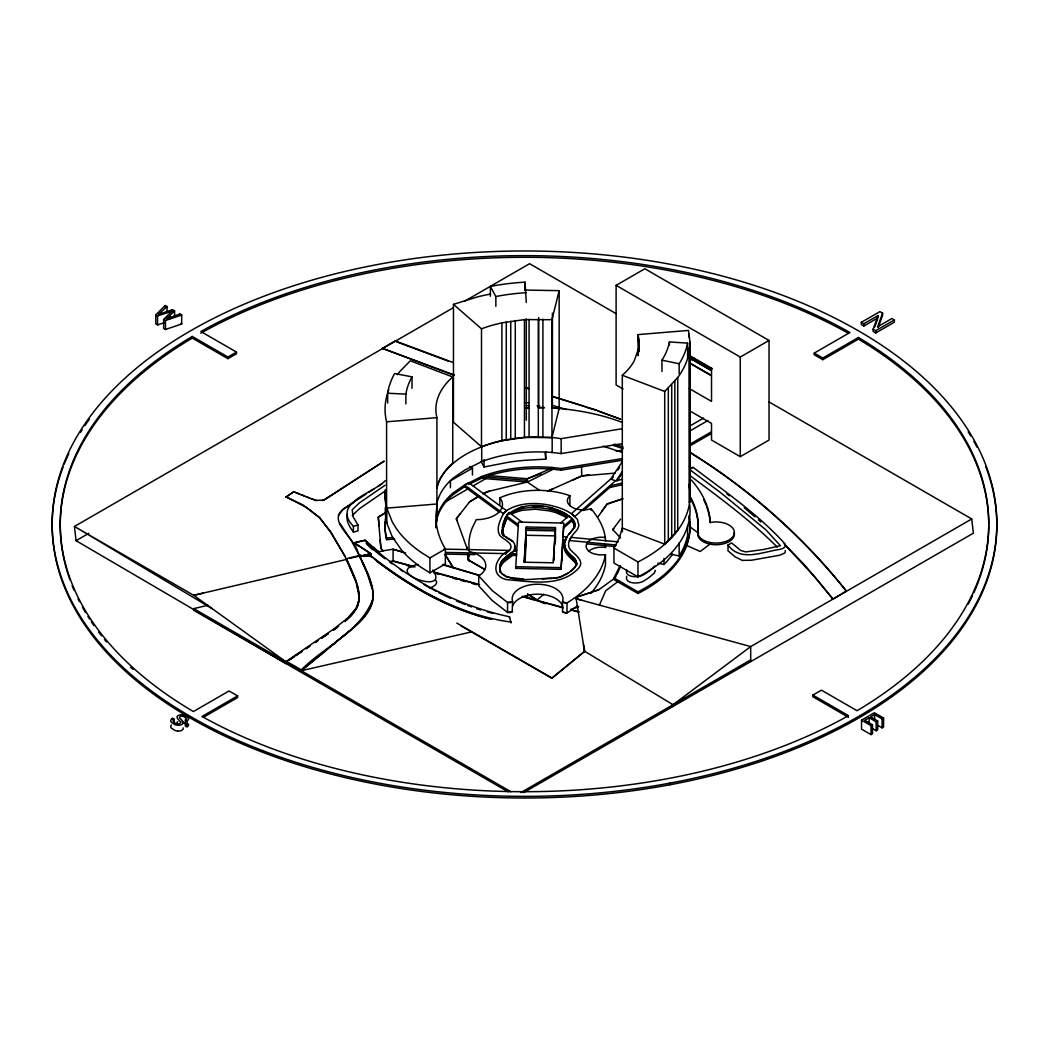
<?xml version="1.0" encoding="UTF-8"?>
<svg xmlns="http://www.w3.org/2000/svg" width="1049" height="1049" viewBox="0 0 1049 1049"><rect width="100%" height="100%" fill="white"/><g stroke="black" fill="none" stroke-linecap="round" stroke-linejoin="round"><path stroke-width="1.5" d="M490.657 294.035A152.511 88.05 0 0 0 477.61 296.854L453.47 304.354L453.456 422.223L481.491 446.704A101.674 58.692 0 0 1 501.894 440.711L524.448 437.472L551.958 437.564L559.156 408.52L559.156 290.652L524.841 290.062M481.491 446.704L481.504 328.835L453.47 304.354M501.881 440.711L501.894 322.843L524.461 319.604L551.958 319.696L559.156 290.652M506.274 439.819L506.287 321.951M510.745 439.059L510.745 321.191M515.269 438.403L515.282 320.535M524.448 437.472L524.461 319.604M539.448 490.263L527.385 482.055L527.385 478.724L551.368 468.326M529.076 437.184L529.076 319.316M538.321 436.974L538.321 319.106M538.701 317.585L538.701 407.628L544.208 407.72M542.91 437.053L542.91 319.184M551.958 437.564L551.958 319.696M552.417 313.1L552.403 408.048L559.156 408.52M638.133 334.592L638.802 347.783L634.225 360.948A101.963 58.875 0 0 1 629.059 368.396A102.448 59.15 0 0 1 622.306 375.28L622.306 528.014L664.712 544.195L677.72 530.256L677.72 377.522A152.498 88.05 0 0 0 689.468 350.261L689.993 342.249L688.459 330.435L638.133 334.592L638.133 355.716M638.303 355.336L638.303 350.458M638.802 351.035L638.684 337.188M639.09 351.625L639.025 339.81M639.156 350.589L639.156 342.459M664.712 544.195L664.712 391.461L677.72 377.522M668.331 540.878L668.331 388.143M671.714 537.442L671.727 384.708M674.848 533.902L674.848 381.167M689.468 350.261L689.455 502.996L689.272 347.337M689.272 337.581L689.272 334.343M689.875 498.983L689.993 342.249M510.719 553.702L516.501 553.806L516.501 555.472L510.719 555.354L510.719 553.702C516.292 550.673 516.541 542.582 510.457 539.776C499.626 536.354 501.619 525.195 505.618 517.288C521.615 498.354 556.731 504.123 573.475 519.963A19.538 11.277 0 0 1 574.76 523.241C575.481 530.978 565.345 534.347 565.372 541.795L562.788 541.546L562.788 539.881L565.372 540.13M553.793 578.327L559.169 577.396A16.115 9.31 0 0 0 561.556 576.635C567.496 573.567 580.477 567.535 575.167 559.366C568.742 553.938 560.114 545.677 566.945 536.97L562.985 536.59M372.985 591.872C374.86 618.136 345.973 631.55 329.963 647.194M515.688 568.388L518.481 522.1L563.837 523.045L561.045 569.332L515.688 568.388L515.688 566.722L561.045 567.666M526.323 526.965L524.12 562.198L553.216 562.802L555.419 527.568L526.323 526.965L525.221 561.595M524.316 562.316L526.323 528.617L555.419 529.221L553.505 561.32M524.618 562.487L526.323 535.265L555.419 535.869L554.921 543.88M553.911 559.891L554.41 551.879M561.045 569.332L562.841 540.641M563.038 537.455L563.628 526.336L572.413 518.626L565.267 513.381L556.324 509.512M562.041 560.035L562.238 556.849M563.038 544.09L563.234 540.904M563.641 544.497L563.837 541.31M564.401 548.05L564.768 545.296M359.217 596.475C359.768 606.912 352.398 615.357 344.78 621.506L351.31 615.422L356.358 608.604L358.024 604.853L359.217 597.169L356.083 581.959L344.728 555.865L330.697 531.895L319.486 517.406L302.912 504.897L286.062 496.872L306.662 507.532L319.486 517.734L330.697 532.223L344.728 555.865M502.169 531.555L506.798 516.711M515.111 551.276L514.653 547.526M672.776 706.515L673.025 704.718L750.691 646.59L971.741 518.967L973.354 533.18L523.7 792.585M564.768 543.631C561.608 553.321 571.993 557.766 576.334 564.48M499.98 567.601L502.982 561.11L510.404 555.59M366.088 494.092L344.19 508.385C326.121 521.733 354.811 536.393 358.391 553.885L361.787 555.839M372.998 598.691C361.328 631.078 324.561 646.472 301.247 669.865L301.247 670.691L471.473 631.944M620.523 537.914L612.957 529.784L613.56 528.801M347.507 514.377C345.488 520.828 349.841 527.07 353.395 532.092L358.037 530.899L358.037 525.09L352.975 516.554L352.241 509.696L359.361 502.956L385.101 485.215M358.928 600.343L356.358 607.777L348.124 617.756L333.464 629.216L286.39 661.29L286.39 663.781L76.052 540.681L74.44 526.467L453.155 307.816M502.392 527.935L505.618 517.288M514.757 550.725L514.653 545.86M576.766 563.575L575.245 566.775L570.472 571.364M536.655 600.316L543.788 594.298M564.768 541.966L567.142 536.642M620.064 565.699L613.953 577.96L613.953 579.625L637.962 593.485A152.498 88.037 0 0 0 689.704 521.248M619.198 569.712L620.484 566.185M861.308 322.358L879.927 311.605L882.576 313.14L877.62 326.763L891.899 318.516L894.377 319.945L894.377 322.2L875.758 332.953L873.122 331.432L873.122 329.176L878.079 315.552L863.799 323.787L861.308 322.358L861.308 324.613L863.799 326.042L878.079 317.795L878.079 315.552M874.774 326.882L877.528 319.316M878.17 327.498L882.576 315.382L882.576 313.14M353.775 502.471L342.787 509.722L338.447 515.295M626.725 569.948C624.26 577.75 639.077 577.933 643.64 574.721A113.935 65.785 0 0 0 649.698 570.669L654.904 565.936M626.725 576.268C624.26 584.07 639.077 584.254 643.64 581.041A113.935 65.785 0 0 0 649.698 576.989L654.261 573.108L655.284 570.866A3.894 2.255 0 0 0 655.061 570.289M599.412 605.089L605.719 590.718L618.844 580.91M617.009 574.314L618.648 570.866M689.704 504.648A152.498 88.037 0 0 1 637.962 576.884L613.953 563.025L613.953 548.076L619.198 538.176L622.372 528.04L622.372 531.777M614.714 578.301L616.248 575.639M461.049 625.86L551.8 678.257L584.568 651.573L576.137 598.52M750.691 661.539L750.691 646.59L576.032 598.677L577.134 596.947L598.743 589.8L615.606 577.527M610.741 479.026L615.475 480.809L574.918 516.423L571.325 513.63L577.383 519.281L578.838 525.156A26.959 15.565 0 0 1 576.583 530.453C572.256 535.213 565.477 542.7 570.105 549.414C574.301 554.278 585.486 561.058 578.445 568.361C560.284 587.768 530.388 581.382 506.785 579.691C488.401 575.508 495.98 555.734 509.644 550.305C515.085 543.094 502.956 539.724 499.586 535.095C495.862 528.198 500.399 519.701 503.599 513.394A22.186 12.811 0 0 1 507.349 510.076C515.964 504.884 526.31 503.232 536.236 503.559A52.371 30.237 0 0 1 549.466 505.133L557.662 507.257A53.853 31.09 0 0 1 568.479 511.899L571.417 513.682L610.741 479.026L622.241 461.757M611.619 479.354L613.39 476.692M617.822 470.057L619.592 467.395M622.267 471.526L616.183 480.665L622.398 479.301M617.048 481.019L622.267 473.191M507.296 514.364L506.339 517.472L518.324 526.323L518.324 524.657L506.339 515.82L507.847 513.722L509.171 512.502L522.14 522.179M507.296 517.695L503.454 527.083L502.183 534.138M603.057 509.591L607.056 503.887L623.054 498.629M598.022 516.737L607.083 504.215L622.45 498.944M186.106 725.187C184.244 726.642 188.256 727.468 188.466 725.37A4.773 2.754 0 0 0 188.466 724.308L188.282 723.876M601.575 511.702L602.178 510.85M352.241 515.518L359.361 508.765L385.101 491.024M516.711 550.541C511.401 550.686 507.755 556.901 502.982 559.445C499.285 562.985 499.088 569.082 501.514 573.383C515.098 583.965 535.842 577.566 551.944 578.51M613.337 530.125L612.891 529.457L620.628 519.071M612.891 529.457L613.639 528.84M460.209 513.787L456.315 518.744L456.971 520.527M568.912 534.138L573.646 528.329L574.76 523.241M513.472 554.449C508.398 559.76 498.275 562.92 500.006 572.098M499.822 497.869A61.026 35.233 0 0 1 569.909 495.705L568.099 497.934A15.984 9.231 0 0 0 586.85 509.696L591.151 508.739C598.73 517.918 605.299 529.129 605.522 541.258M155.75 314.897L157.56 315.946L171.931 311.173L163.631 319.447L163.631 328.416L165.48 329.478L181.7 323.997L181.7 315.028L179.93 314.005L166.319 318.922L174.58 310.924L172.495 309.717L158.438 314.372L167.027 306.557L165.257 305.534L155.75 314.897L155.75 323.866L157.56 324.902L164.745 322.528M334.028 643.889C347.77 631.629 365.301 621.165 372.198 603.267C376.211 586.312 366.114 570.472 359.584 555.537L346.34 558.645L349.933 567.103M560.677 522.979L569.004 515.675L569.004 516.777M563.628 528.001L572.413 520.278L572.413 518.626M583.519 510.522L611.79 485.713M512.082 554.226L510.719 555.354M508.463 513.105L509.171 512.502L509.106 513.656M341.987 637.359L349.723 630.829M512.581 552.089C505.579 556.508 496.977 562.71 500.373 572.348M469.309 502.209L478.96 496.177M321.755 653.855L301.247 670.691L334.159 643.784M551.8 678.257L584.568 651.245L584.293 647.98M317.637 657.212L325.859 650.524M605.522 537.521A15.433 8.916 0 0 0 587.427 542.543A15.433 8.916 0 0 0 593.236 553.636L599.071 554.908L605.47 554.751A143.687 82.963 0 0 1 574.393 598.1L566.998 602.991A3.671 2.124 0 0 1 565.66 602.965A4.13 2.386 0 0 1 564.467 602.69A5.35 3.081 0 0 1 563.418 602.218L562.539 601.615A25.438 14.686 0 0 0 537.573 584.241A25.438 14.686 0 0 0 512.568 601.615L512.214 611.842A3.685 2.124 0 0 1 510.286 612.498L510.116 612.511A4.93 2.845 0 0 1 508.935 612.55L508.581 612.537A6.661 3.855 0 0 1 507.546 612.419L492.296 600.605L478.711 585.866L478.711 575.901A26.225 15.145 0 0 0 469.152 551.472L468.877 543.33A138.652 80.052 0 0 1 472.391 527.555L476.272 519.648A26.212 15.132 0 0 0 502.471 504.202A26.356 15.224 0 0 0 499.835 497.882L499.835 504.517M185.345 725.934L185.345 720.073L186.106 719.326A3.068 1.77 0 0 0 186.263 718.565L184.008 716.611L181.162 716.087A2.255 1.298 0 0 0 180.205 716.349L179.458 717.7L182.539 721.004A6.858 3.96 0 0 1 183.129 722.04L183.221 722.656A4.209 2.426 0 0 1 182.696 723.758A4.773 2.754 0 0 1 181.87 724.387A4.799 2.767 0 0 1 181.044 724.767A4.852 2.806 0 0 1 180.1 725.029L179.392 725.147A5.035 2.911 0 0 1 177.53 725.174L176.376 725.003A7.264 4.196 0 0 1 174.868 724.557L171.315 722.21A6.36 3.671 0 0 1 171 721.725A5.612 3.239 0 0 1 170.751 720.532A6.045 3.488 0 0 1 171.695 718.919A6.858 3.96 0 0 1 172.508 718.316L174.186 719.194L173.255 720.112A3.383 1.954 0 0 0 173.046 721.017L174.816 722.997L177.714 723.941A2.754 1.587 0 0 0 179.012 723.862C183.837 722.328 176.284 719.522 177.058 716.729A3.973 2.295 0 0 1 177.792 715.824L178.435 715.431A4.432 2.557 0 0 1 179.248 715.103A4.773 2.754 0 0 1 180.52 714.841A4.301 2.478 0 0 1 181.215 714.789A4.589 2.649 0 0 1 182.277 714.828L186.119 716.1L188.479 718.447A4.773 2.754 0 0 1 188.466 719.509L187.102 721.004L187.102 726.865M710.488 543.788L700.181 551.486L685.6 544.982M334.815 629.059L338.617 626.266M445.733 552.43L505.644 553.597L509.552 550.41L443.793 549.125M288.973 660.332L294.166 656.713M290.258 659.428L294.126 656.753M298.021 654.078L295.425 655.861L302.02 651.363M299.319 653.186L301.928 651.416M309.914 646.027L305.888 648.754L309.835 646.079M385.389 480.56C374.034 493.056 330.92 503.009 353.395 526.283L353.395 532.092M286.062 496.872L293.786 491.745L315.749 500.386L323.551 500.15L384.222 461.088L325.19 499.468M286.062 497.2L293.786 491.745M368.802 492.322L374.191 488.821M378.217 486.198L382.256 483.576M464.786 486.566L452.748 494.853A101.661 58.692 0 0 0 435.899 527.699M509.971 513.577C521.484 506.457 535.908 506.562 548.758 509.145A45.854 26.474 0 0 1 556.324 511.178L567.666 516.501M568.02 573.147L559.169 577.396L542.136 579.061M512.568 611.58L507.546 612.419L507.546 602.454L492.296 590.639L478.711 575.901M482.894 493.895L486.71 491.797L527.385 482.055L554.357 468.68M454.243 375.345L382.374 348.347L395.198 340.951L453.129 362.534M464.353 301.351L529.588 263.692L616.025 313.599M76.052 540.681L88.811 533.312M623.067 388.982L616.104 384.97L616.104 285.354L644.86 268.754L769.035 340.453L769.035 440.056L740.279 456.656L711.524 440.056L711.524 423.455L689.875 410.959M385.35 512.869L378.269 516.96L380.905 548.483L383.173 550.817L393.087 549.204L405.609 552.993M472.456 475.066L472.456 468.142L450.414 480.875L450.414 487.785M444.225 502.589L469.008 488.283M473.165 485.871L485.661 478.659L527.385 482.055M691.54 359.82L694.268 358.233M479.432 495.928L469.939 501.409L456.315 518.744L467.264 548.942M483.51 493.581L489.581 491.116M616.104 285.354L740.279 357.053L769.035 340.453M445.353 549.02L445.353 563.956L429.933 572.859L429.933 557.911L445.353 549.02L442.39 543.5A175.38 101.255 0 0 1 435.886 515.321L437.145 504.031L437.145 518.98A176.848 102.094 0 0 0 436.017 527.463A101.661 58.692 0 0 1 436.463 519.36M814.247 353.093L822.809 358.037L858.436 337.476L858.436 339.115L822.809 359.689L814.247 354.746L814.247 353.093L849.913 332.507A464.248 268.033 0 0 0 200.844 331.51L236.51 352.11L236.51 353.749L227.908 358.679L192.282 338.106L192.282 336.454L227.908 357.027L236.51 352.11M689.888 425.986L703.591 418.079M689.534 431.178L707.944 420.544M203.349 717.332L237.612 697.546L237.612 695.907L201.985 716.467A464.248 268.033 0 0 0 848.471 715.654L812.831 695.081L812.831 696.733L848.471 717.306M873.122 329.176L875.758 330.697L894.377 319.945M689.94 444.225L711.078 432.018M689.94 445.877L711.078 433.683M785.36 550.528L784.94 552.915L779.709 555.223L751.464 560.245L742.246 560.376L735.074 556.822L727.993 550.817L727.993 545.008L731.586 542.923L740.791 550.528L745.839 551.905L763.475 549.519L780.456 545.716L766.019 529.942L721.083 493.004L690.216 469.965M785.176 545.152L815.309 577.422L832.88 599.149L846.32 591.059C802.852 536.026 749.222 488.965 689.665 452.053M520.855 792.572L750.691 659.873M871.968 728.321L876.177 730.747L877.659 729.894L877.659 720.925L876.177 721.778L869.162 717.726L864.717 720.296L872.519 724.793L872.519 733.762L871.037 734.615L861.531 729.121L861.531 720.165L874.381 712.73L883.586 718.041L883.586 727.009L882.104 727.862L877.121 724.99M883.586 718.041L882.104 718.906L874.617 714.579L870.644 716.873L877.659 720.925M861.531 720.165L871.037 725.646L872.519 724.793M812.831 695.081L821.433 690.163L857.033 710.711A464.248 268.033 0 0 0 858.436 337.476M469.991 483.786L481.504 478.252A101.661 58.692 0 0 1 551.944 469.113M383.462 513.958L378.296 517.196L379.043 526.126M511.912 514.062L514.207 512.948A33.856 19.551 0 0 1 522.323 510.339L535.108 509.198L548.758 510.797A45.854 26.474 0 0 1 556.324 512.843L567.168 517.786M498.026 441.616C478.016 446.966 457.469 455.948 444.291 472.548A100.835 58.219 0 0 0 436.935 487.982M621.913 443.701L561.163 453.588A109.148 63.019 0 0 0 552.167 452.499A101.661 58.692 0 0 0 481.714 461.639L464.995 469.952L452.958 478.239A101.661 58.692 0 0 0 436.948 503.074M551.944 467.461A101.661 58.692 0 0 0 481.491 476.6L464.786 484.9L452.748 493.187A101.661 58.692 0 0 0 436.725 518.036M690.281 468.431L692.93 467.198C724.597 491.299 758.099 514.207 784.914 543.788C787.209 547.198 782.266 548.929 779.709 549.414C763.043 551.682 740.528 562.343 727.993 545.008M572.164 480.258L581.749 475.971L589 474.764M597.969 590.049L599.058 589.564M615.081 473.112L581.749 475.971L547.565 491.181L553.02 488.768M429.946 588.056C432.804 586.837 439.033 584.057 435.715 580.123M418.223 564.493C381.128 571.036 450.729 596.343 432.883 570.04M540.878 473.702L527.385 478.724L488.624 475.577M321.689 500.596L324.403 499.835M163.631 319.447L165.48 320.509L181.7 315.028M570.708 609.377L577.12 607.253M577.514 607.122L578.668 606.742M577.134 596.947L578.353 596.54M579.586 596.134L582.038 595.321M583.257 594.914L585.709 594.114M586.929 593.708L589.381 592.895M590.613 592.488L593.065 591.675M594.285 591.269L596.737 590.456M576.36 607.502L578.405 606.82M353.395 526.283L358.037 525.09M519.517 507.742L523.923 506.693M487.352 618.294C444.409 606.833 405.124 583.926 370.861 555.97L370.861 553.715L359.584 556.363L363.387 564.375M363.675 540.523L354.313 542.753L358.417 546.083M370.861 556.809L370.861 553.715L354.313 542.844L365.013 540.222C404.862 578.078 455.62 605.168 509.46 616.786L511.086 622.922M349.278 558.448L359.584 556.022L351.612 541.166L339.876 523.254M346.826 559.353L193.724 595.334L74.44 526.467L212.37 608.774M370.861 553.715L359.584 556.363L360.882 559.078M378.151 551.368L365.013 540.34L367.674 543.107A90.306 52.135 0 0 0 370.887 545.991L371.726 546.686A107.103 61.839 0 0 0 377.194 550.725L378.846 551.826L383.173 550.817L382.439 550.056M203.27 593.091L193.724 595.334L286.39 662.116M389.953 561.595L393.087 560.861L415.142 566.906M508.109 791.785L193.724 610.282L193.724 608.617L208.082 605.247M501.894 322.843L493.384 324.941A101.858 58.81 0 0 0 481.504 328.835M622.345 483.078L609.744 485.844L609.744 487.497L622.345 484.73M480.966 461.363L484.035 466.989L508.241 462.294A116.085 67.018 0 0 1 528.106 460.131L545.795 459.121L545.795 451.568M498.026 441.616A100.652 58.115 0 0 1 533.993 436.987L552.167 437.551A108.309 62.534 0 0 1 561.163 438.652L621.913 428.766M622.411 460.209L560.953 470.214A108.768 62.796 0 0 0 551.958 469.113L551.958 467.461A108.768 62.796 0 0 1 560.953 468.549L622.411 458.557M615.96 451.031L622.267 450.257M436.922 417.659L436.922 503.992L386.596 508.149L386.596 421.816L436.922 417.659A101.674 58.692 0 0 1 452.735 376.984L410.329 360.79L400.193 371.097A152.538 88.064 0 0 0 397.335 374.729M394.712 539.029L386.596 539.697L386.596 538.032L393.087 537.508M525.785 402.829L528.644 402.672M526.257 405.753L528.788 405.635M526.218 407.891L528.998 407.786A152.511 88.05 0 0 0 525.811 407.877M360.24 556.35L360.895 556.324M361.551 556.298L370.887 555.996L359.584 556.363L359.584 555.537M445.733 554.095L474.882 554.659M526.323 530.283L555.419 530.886M532.315 505.867L543.434 506.562M387.658 393.231L405.884 394.136A134.036 77.39 0 0 1 408.913 383.239A133.787 77.246 0 0 1 412.008 376.866L394.647 373.536A152.38 87.985 0 0 0 391.107 380.813L389.363 385.744A152.105 87.814 0 0 0 387.658 393.231L387.658 403.039M523.53 579.048L506.785 577.107L501.514 573.383M661.958 371.569L661.958 360.174A134.193 77.482 0 0 0 669.406 341.948L687.593 343.128L687.593 357.788M482.894 476.784L527.385 480.39M182.015 721.922L186.211 724.23M618.136 541.874L571.01 537.363A49.998 28.861 0 0 0 569.725 539.724L569.384 540.51L616.301 545.021M587.178 543.88L614.688 546.516M177.53 731.035L176.376 730.865A7.264 4.196 0 0 1 174.868 730.419L171.315 728.058A6.36 3.671 0 0 1 170.882 727.35A5.612 3.239 0 0 1 170.79 726.144A6.045 3.488 0 0 1 171.472 724.99M537.062 405.806L539.724 406.133M511.086 622.096C458.78 614.976 411.929 587.453 370.677 555.839M481.019 477.793L485.661 478.659M311.291 498.773L316.706 500.583M661.958 360.174L679.162 363.767L679.162 373.536M671.347 554.318L679.162 555.944A152.603 88.103 0 0 0 687.593 535.305L687.593 525.536M657.815 563.169L664.004 564.467A140.173 80.93 0 0 0 672.684 553.99M488.808 618.648L491.719 619.356M548.758 507.48L553.872 508.752M487.352 611.895L492.768 613.311M490.171 619.002C449.916 609.063 413.345 588.135 380.131 563.785M551.735 405.189L566.748 409.556M603.07 446.166L622.136 452.368M576.032 598.677L581.71 600.225M442.56 564.742L478.475 575.232M434.011 572.085L479.642 584.608M522.232 596.291L563.182 607.515M571.062 609.679L578.93 611.842M413.568 566.801L393.087 561.189L393.087 549.204L403.944 552.6M434.037 572.426L478.134 584.516M523.805 597.051L563.182 607.856M571.062 610.02L578.93 612.17M407.261 565.66L411.995 566.958M434.05 573.003L438.77 574.301M452.958 578.196L457.679 579.481M460.826 580.346L465.559 581.644M471.853 583.375L476.587 584.673M541.179 602.388L545.9 603.686M443.176 564.375L479.183 575.285M552.954 396.456L596.343 410.172L620.746 419.272L597.878 411.038M552.954 396.784L583.782 406.147M476.744 608.722L480.678 609.967M585.172 406.933L596.343 410.172M525.431 387.501L528.486 388.51M525.431 387.828L528.486 388.838M382.374 348.347L454.243 375.017M396.443 341.764L448.67 361.262M467.762 605.535L471.578 606.951M622.345 422.459C602.205 414.709 580.831 410.487 559.379 408.507A152.511 88.05 0 0 0 551.853 407.982M622.306 375.28L664.712 391.461M305.98 496.715L309.521 498.091M461.468 603.096L465.232 604.578M300.722 494.603L304.223 496.007M295.503 492.466L298.978 493.895M456.538 601.025L460.236 602.572M532.499 599.504L525.208 595.95M450.467 598.31L443.321 594.914M438.652 592.554L442.14 594.337M187.102 721.004L185.345 720.073M432.883 589.525L436.332 591.348M429.487 587.65L431.755 588.895M423.862 584.463L428.346 587.034M484.612 569.371L468.064 559.812L467.644 554.016M689.219 355.323L712.402 368.697M690.294 356.581L711.209 368.658M769.087 401.964L971.741 518.967M690.294 356.909L711.209 368.986M689.101 357.473L711.406 370.349M689.101 357.801L711.406 370.677M690.294 363.216L711.209 375.293M690.294 363.557L711.209 375.634M689.219 388.523L711.524 401.4L711.524 368.199M613.953 548.076L637.962 561.949L637.962 576.884M469.624 466.503L472.456 468.142M180.821 323.485L181.7 323.997M613.953 577.96L637.962 591.833L637.962 593.485M484.874 569.515L468.064 559.812L467.71 554.987M456.8 623.067L551.8 677.929M286.39 661.29L301.247 669.865M193.724 608.617L510.942 791.759M237.612 695.907L229.049 690.963L193.383 711.55A464.248 268.033 0 0 1 192.269 336.454M689.665 452.381C749.17 488.952 803.311 537.324 846.32 591.059M673.025 704.718L584.555 651.219L583.493 644.663M527.477 594.075L536.813 599.844L527.791 594.206M429.933 557.911L421.777 552.823A151.515 87.473 0 0 1 396.522 528.814L392.339 522.087L386.806 508.136A152.511 88.05 0 0 1 385.652 501.868M429.933 572.859L421.764 567.745A152.315 87.932 0 0 1 401.505 550.056L392.274 536.839L386.806 523.071A152.511 88.05 0 0 1 385.376 507.27M370.677 553.597L354.313 542.844M689.377 466.897L692.012 468.588M400.259 569.581L402.344 570.997M506.392 536.996L512.633 541.533M562.539 611.567A7.238 4.183 0 0 0 563.418 612.183L566.998 612.957L566.998 602.991L563.418 602.218A7.238 4.183 0 0 1 562.539 601.615L562.539 611.567L563.418 612.17A5.35 3.081 0 0 0 564.467 612.655A4.13 2.386 0 0 0 565.66 612.931A3.671 2.124 0 0 0 566.998 612.957A143.713 82.963 0 0 0 577.711 605.601M390.005 562.421L392.038 563.864M690.216 475.774C720.283 498.118 750.743 520.566 777.243 547.08M689.613 526.572L698.739 533.272M468.693 482.737L506.51 510.64L503.402 513.656L464.589 485.018A134.193 77.482 0 0 1 468.693 482.737L468.693 484.402M499.521 512.45L464.589 486.684L464.589 485.018M376.958 561.425L379.069 563.011M384.996 558.75L378.151 553.531M726.865 493.869L729.409 495.823M376.906 552.495L372.054 548.312M744.239 507.729L754.926 516.829M758.453 519.884L760.748 521.943M784.114 543.762L804.714 565.123L832.88 598.809M571.587 519.439L574.105 522.717L574.826 526.008M571.587 521.091L573.475 523.294A19.538 11.277 0 0 1 574.76 526.559L574.826 527.673M367.779 543.343L365.013 540.222L365.013 541.048M177.478 724.413L177.058 722.591A3.973 2.295 0 0 1 177.792 721.686M502.274 531.673L503.586 534.505M502.169 529.889L502.274 533.325L503.586 536.17M445.117 554.554L453.719 568.44M445.051 554.37L452.67 566.762M526.296 302.505L525.038 282.155A152.538 88.064 0 0 0 490.355 286.456L495.849 296.539L495.849 306.347M564.887 547.552C567.181 554.58 577.54 557.085 576.766 565.227M346.34 558.645C351.913 570.984 358.915 583.441 359.217 597.301M576.648 563.641L565.949 551.368L564.532 547.788M361.525 560.428L368.566 576.307L372.303 588.017M363.4 564.428L366.953 572.387M349.828 566.88L356.083 581.959M366.901 572.256L372.736 590.482M380.905 548.483L380.158 539.54M466.792 546.778L467.316 549.663M357.303 585.748L358.968 593.432M183.129 727.901L183.221 728.517A4.209 2.426 0 0 1 182.696 729.619A4.773 2.754 0 0 1 181.87 730.235A4.799 2.767 0 0 1 180.743 730.72A4.852 2.806 0 0 1 180.1 730.891L179.392 731.009A4.852 2.806 0 0 1 177.661 731.022M688.721 484.481L689.259 487.077M545.008 452.617L545.795 459.121M372.972 591.767L373.234 595.609M581.539 465.651L581.749 475.971M882.104 718.906L882.104 727.862M876.177 721.778L876.177 730.747M875.758 330.697L875.758 332.953M874.617 714.579L874.617 720.558M871.037 725.646L871.037 734.615M869.162 717.726L869.162 723.705M863.799 323.787L863.799 326.042M822.809 358.037L822.809 359.689M740.279 357.053L740.279 456.656M679.162 542.923L679.162 555.944M669.865 783.131L669.865 784.783M669.406 341.948L669.406 345.2M664.004 558.422L664.004 564.467M605.522 544.995L605.522 547.473A15.433 8.916 0 0 0 588.555 551.289M605.47 554.751L605.47 564.716A143.713 82.963 0 0 1 590.718 593.498M591.151 508.739L591.151 510.404M569.909 495.705L569.909 505.67M561.163 438.652L561.163 453.588M560.953 468.549L560.953 470.214M555.419 527.568L555.419 541.507M552.167 437.551L552.167 452.499M526.296 318.844L526.296 420.19M525.038 282.155L525.038 290.324M509.46 616.786L509.46 617.625M505.644 553.597L505.644 554.423M502.733 533.18L502.733 534.846M490.355 286.456L490.355 296.264M484.035 459.449L484.035 466.989M481.714 446.69L481.714 461.639M481.504 476.587L481.504 478.252M469.152 554.79L469.152 557.006M469.152 559.209L469.152 561.425M452.748 376.984L452.748 463.304A101.674 58.692 0 0 0 437.446 485.451M412.008 376.866L412.008 388.3M405.884 394.136L405.884 403.944M386.806 508.136L386.806 523.071M378.846 551.826L378.846 553.256M227.908 357.027L227.908 358.679M179.93 314.005L179.93 315.5M174.58 310.924L174.58 316.903M174.186 719.194L174.186 723.102M172.495 309.717L172.495 311.212M172.508 718.316L172.508 719.286M169.872 315.736L169.872 318.712M167.027 306.557L167.027 312.536M165.48 320.509L165.48 329.478M165.257 305.534L165.257 307.029M157.56 315.946L157.56 324.902M985.745 466.595A472.325 272.688 0 0 1 538.334 797.896A472.325 272.688 0 0 1 58.088 482.291M58.547 480.704A472.325 272.688 0 0 1 63.084 467.067M64.251 464.051A472.325 272.688 0 0 1 68.814 453.588M80.406 432.463A472.325 272.688 0 0 1 82.163 429.697M84.877 425.632A472.325 272.688 0 0 1 89.48 419.102M968.214 431.847A472.325 272.688 0 0 1 970.718 435.925M973.905 441.406A472.325 272.688 0 0 1 977.052 447.254M988.748 525.903A464.248 268.033 0 0 1 979.661 578.104M979.11 579.664A464.248 268.033 0 0 1 973.852 592.672M972.528 595.544A464.248 268.033 0 0 1 968.24 604.106M133 669.38A464.248 268.033 0 0 1 130.666 667.243M106.513 641.962A464.248 268.033 0 0 1 104.467 639.497M101.491 635.773A464.248 268.033 0 0 1 98.619 632.023M93.977 625.624A464.248 268.033 0 0 1 91.315 621.729M89.598 619.12A464.248 268.033 0 0 1 87.932 616.497M85.52 612.55A464.248 268.033 0 0 1 82.465 607.253M79.462 601.641A464.248 268.033 0 0 1 78.019 598.769M74.007 590.102A464.248 268.033 0 0 1 72.197 585.735M69.968 579.9A464.248 268.033 0 0 1 192.269 338.106M200.844 333.162A464.248 268.033 0 0 1 848.562 333.398M858.436 339.115A464.248 268.033 0 0 1 988.748 524.316M689.049 485.569A152.498 88.037 0 0 1 637.962 561.949M386.596 421.816A152.538 88.064 0 0 1 388.759 390.044M386.596 508.149A152.538 88.064 0 0 1 385.416 489.673M385.481 500.294A152.511 88.05 0 0 1 385.376 492.322M538.137 407.615A152.511 88.05 0 0 1 544.274 407.694M691.343 480.022A172.836 99.786 0 0 1 710.304 522.481A18.305 10.569 0 0 1 734.051 530.492A18.305 10.569 0 0 1 717.214 543.054A18.305 10.569 0 0 1 697.821 531.804A160.628 92.745 0 0 0 689.849 496.059M703.63 499.599A172.836 99.786 0 0 1 706.174 505.33M706.724 506.785A172.836 99.786 0 0 1 710.212 522.704M698.188 527.372A160.628 92.745 0 0 1 697.821 533.456A18.305 10.569 0 0 0 716.782 544.733A18.305 10.569 0 0 0 734.195 532.656M612.878 445.314A160.628 92.745 0 0 1 623.185 448.749M689.849 497.724A160.628 92.745 0 0 1 698.175 525.851M614.386 444.12A160.628 92.745 0 0 1 623.185 447.097M386.596 538.032A152.551 88.077 0 0 1 386.334 514.207M386.596 539.697A152.551 88.077 0 0 1 385.416 521.209M385.586 519.871A152.551 88.077 0 0 1 386.334 515.872M604.88 544.392A143.713 82.963 0 0 1 605.522 547.473M512.62 606.047A25.451 14.699 0 0 1 537.586 594.193A25.451 14.699 0 0 1 562.552 606.047M372.592 549.742A90.122 43.56 17 0 1 366.193 543.461M377.338 552.115A111.233 54.338 16.8 0 1 374.165 549.466M378.558 553.347A128.122 67.66 14.2 0 1 377.102 552.18M689.049 517.105A152.498 88.037 0 0 1 689.521 519.871M689.049 515.452A152.498 88.037 0 0 1 637.962 591.833M687.593 343.128A152.603 88.103 0 0 1 679.162 363.767M495.849 296.539A134.154 77.456 0 0 1 526.296 292.697M512.568 601.615L512.214 601.877A3.685 2.124 0 0 1 510.286 602.532L510.116 602.559A4.93 2.845 0 0 1 508.935 602.598L508.581 602.572A6.661 3.855 0 0 1 507.546 602.454L512.568 601.615M337.253 627.263L333.464 630.043L337.306 627.289M328.258 633.635L321.715 638.094L328.271 633.648M317.847 640.703L315.133 642.526L317.781 640.742M262.604 750.612A472.325 272.688 0 0 0 995.855 541.153A472.325 272.688 0 0 0 315.041 279.257A472.325 272.688 0 0 0 262.604 750.612"/></g></svg>
